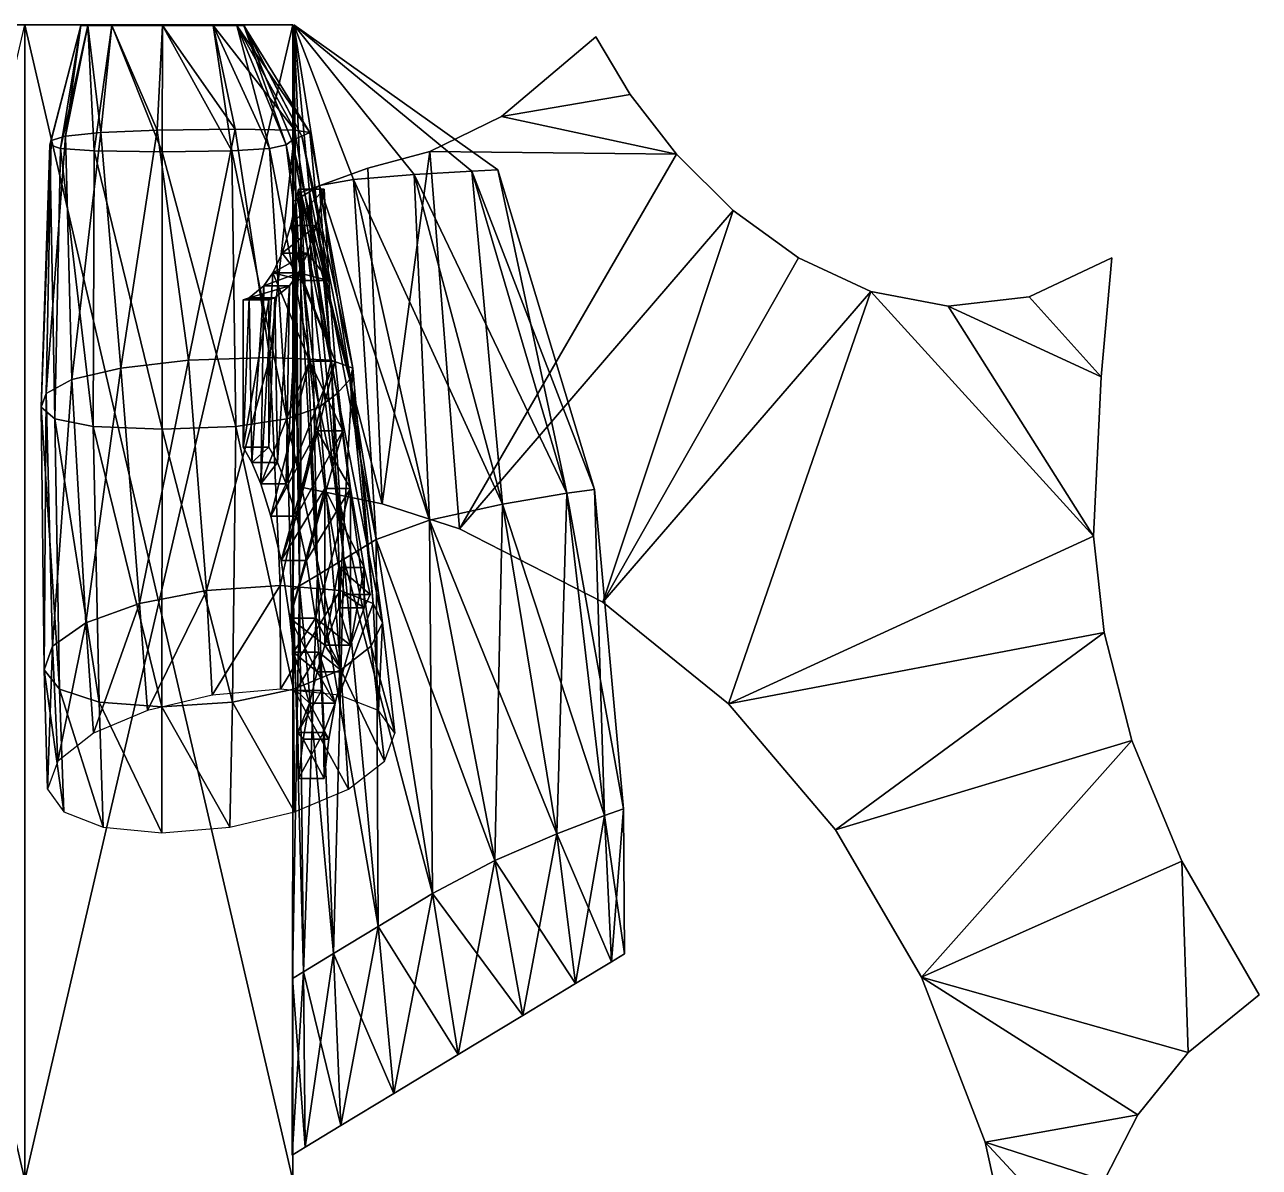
# Model space of a CAD drawing. Header units: metres. Extents: x -4.19 to 4.19, y -6.6 to 2.07.
# Drawn here: x 0 to 4.187, y -1.81 to 2.066 of the extents above; entities that cross this region are included whole.
import ezdxf

# ---------------------------------------------------------------- set-up
doc = ezdxf.new("R2010")
doc.units = ezdxf.units.M

msp = doc.modelspace()

# ---------------------------------------------------------------- linework, layer by layer
at = {"layer": 'Hull'}
for points in [[(-0.9093, -1.8537, 0.525), (0, 2.0663, 1.05), (0, -1.8537, 1.05)], [(0, -1.8537, -1.05), (-0.9093, 2.0663, -0.525), (-0.9093, -1.8537, -0.525)], [(0, -1.8537, -1.05), (0, 2.0663, -1.05), (-0.9093, 2.0663, -0.525)], [(0, 2.0663, -1.05), (0.9093, 2.0663, -0.525), (-0.9093, 2.0663, -0.525)], [(0.9093, 2.0663, -0.525), (0, 2.0663, 1.05), (-0.9093, 2.0663, -0.525)], [(0.9093, -1.8537, -0.525), (0, 2.0663, -1.05), (0, -1.8537, -1.05)], [(0.9093, -1.8537, -0.525), (0.9093, 2.0663, -0.525), (0, 2.0663, -1.05)], [(0, -1.8537, 1.05), (0.9093, 2.0663, 0.525), (0.9093, -1.8537, 0.525)], [(0, -1.8537, 1.05), (0, 2.0663, 1.05), (0.9093, 2.0663, 0.525)], [(0, 2.0663, 1.05), (0.9093, 2.0663, -0.525), (0.9093, 2.0663, 0.525)], [(0.9093, -1.8537, 0.525), (0.9093, 2.0663, -0.525), (0.9093, -1.8537, -0.525)], [(0.9093, -1.8537, 0.525), (0.9093, 2.0663, 0.525), (0.9093, 2.0663, -0.525)]]:
    msp.add_3dface(points, dxfattribs=at)
at = {"layer": 'Wing 2'}
for points in [[(1.6167, 1.7555, 0.0406), (1.937, 2.0255, -0.0394), (1.937, 2.0255, 0.0406)], [(1.6167, 1.7555, 0.0406), (1.6167, 1.7555, -0.0394), (1.937, 2.0255, -0.0394)], [(1.6167, 1.7555, 0.0406), (1.937, 2.0255, 0.0406), (2.0532, 1.8292, 0.0406)], [(1.6167, 1.7555, -0.0394), (2.0532, 1.8292, -0.0394), (1.937, 2.0255, -0.0394)], [(1.937, 2.0255, 0.0406), (2.0532, 1.8292, -0.0394), (2.0532, 1.8292, 0.0406)], [(1.937, 2.0255, 0.0406), (1.937, 2.0255, -0.0394), (2.0532, 1.8292, -0.0394)], [(2.2104, 1.6271, 0.0406), (1.6167, 1.7555, 0.0406), (2.0532, 1.8292, 0.0406)], [(1.6167, 1.7555, -0.0394), (2.2104, 1.6271, -0.0394), (2.0532, 1.8292, -0.0394)], [(2.0532, 1.8292, 0.0406), (2.2104, 1.6271, -0.0394), (2.2104, 1.6271, 0.0406)], [(2.0532, 1.8292, 0.0406), (2.0532, 1.8292, -0.0394), (2.2104, 1.6271, -0.0394)], [(1.3745, 1.6366, 0.0406), (1.6167, 1.7555, -0.0394), (1.6167, 1.7555, 0.0406)], [(1.3745, 1.6366, 0.0406), (1.3745, 1.6366, -0.0394), (1.6167, 1.7555, -0.0394)], [(2.2104, 1.6271, 0.0406), (1.3745, 1.6366, 0.0406), (1.6167, 1.7555, 0.0406)], [(2.2104, 1.6271, -0.0394), (1.6167, 1.7555, -0.0394), (1.3745, 1.6366, -0.0394)], [(1.1636, 1.5802, 0.0406), (1.3745, 1.6366, -0.0394), (1.3745, 1.6366, 0.0406)], [(1.1636, 1.5802, 0.0406), (1.1636, 1.5802, -0.0394), (1.3745, 1.6366, -0.0394)], [(1.2123, 0.4413, 0.0406), (1.1636, 1.5802, 0.0406), (1.3745, 1.6366, 0.0406)], [(1.3745, 1.6366, -0.0394), (1.1636, 1.5802, -0.0394), (1.2123, 0.4413, -0.0394)], [(1.2123, 0.4413, 0.0406), (1.3745, 1.6366, 0.0406), (1.4751, 0.3565, 0.0406)], [(1.2123, 0.4413, -0.0394), (1.4751, 0.3565, -0.0394), (1.3745, 1.6366, -0.0394)], [(1.4751, 0.3565, 0.0406), (1.3745, 1.6366, 0.0406), (2.2104, 1.6271, 0.0406)], [(1.4751, 0.3565, -0.0394), (2.2104, 1.6271, -0.0394), (1.3745, 1.6366, -0.0394)], [(2.2104, 1.6271, 0.0406), (2.4028, 1.4366, 0.0406), (1.4751, 0.3565, 0.0406)], [(1.4751, 0.3565, -0.0394), (2.4028, 1.4366, -0.0394), (2.2104, 1.6271, -0.0394)], [(2.2104, 1.6271, 0.0406), (2.4028, 1.4366, -0.0394), (2.4028, 1.4366, 0.0406)], [(2.2104, 1.6271, 0.0406), (2.2104, 1.6271, -0.0394), (2.4028, 1.4366, -0.0394)], [(0.937, 1.4977, 0.0406), (1.1636, 1.5802, -0.0394), (1.1636, 1.5802, 0.0406)], [(0.937, 1.4977, 0.0406), (0.937, 1.4977, -0.0394), (1.1636, 1.5802, -0.0394)], [(0.937, 1.4977, 0.0406), (1.1636, 1.5802, 0.0406), (1.2123, 0.4413, 0.0406)], [(0.937, 1.4977, -0.0394), (1.2123, 0.4413, -0.0394), (1.1636, 1.5802, -0.0394)], [(0.937, 0.4977, 0.0406), (0.937, 1.4977, -0.0394), (0.937, 1.4977, 0.0406)], [(0.937, 0.4977, 0.0406), (0.937, 0.4977, -0.0394), (0.937, 1.4977, -0.0394)], [(1.2123, 0.4413, 0.0406), (0.937, 0.4977, 0.0406), (0.937, 1.4977, 0.0406)], [(1.2123, 0.4413, -0.0394), (0.937, 1.4977, -0.0394), (0.937, 0.4977, -0.0394)], [(1.4751, 0.3565, 0.0406), (2.4028, 1.4366, 0.0406), (1.9604, 0.1075, 0.0406)], [(1.9604, 0.1075, -0.0394), (2.4028, 1.4366, -0.0394), (1.4751, 0.3565, -0.0394)], [(2.4028, 1.4366, 0.0406), (2.6245, 1.2755, 0.0406), (1.9604, 0.1075, 0.0406)], [(2.6245, 1.2755, -0.0394), (2.4028, 1.4366, -0.0394), (1.9604, 0.1075, -0.0394)], [(2.4028, 1.4366, 0.0406), (2.6245, 1.2755, -0.0394), (2.6245, 1.2755, 0.0406)], [(2.4028, 1.4366, 0.0406), (2.4028, 1.4366, -0.0394), (2.6245, 1.2755, -0.0394)], [(1.9604, 0.1075, 0.0406), (2.6245, 1.2755, 0.0406), (2.8696, 1.1612, 0.0406)], [(2.6245, 1.2755, -0.0394), (1.9604, 0.1075, -0.0394), (2.8696, 1.1612, -0.0394)], [(2.6245, 1.2755, 0.0406), (2.8696, 1.1612, -0.0394), (2.8696, 1.1612, 0.0406)], [(2.6245, 1.2755, 0.0406), (2.6245, 1.2755, -0.0394), (2.8696, 1.1612, -0.0394)], [(3.4067, 1.1437, 0.0406), (3.687, 1.2755, -0.0394), (3.687, 1.2755, 0.0406)], [(3.4067, 1.1437, 0.0406), (3.4067, 1.1437, -0.0394), (3.687, 1.2755, -0.0394)], [(3.687, 1.2755, 0.0406), (3.6505, 0.8718, 0.0406), (3.4067, 1.1437, 0.0406)], [(3.6505, 0.8718, -0.0394), (3.687, 1.2755, -0.0394), (3.4067, 1.1437, -0.0394)], [(3.687, 1.2755, 0.0406), (3.6505, 0.8718, -0.0394), (3.6505, 0.8718, 0.0406)], [(3.687, 1.2755, 0.0406), (3.687, 1.2755, -0.0394), (3.6505, 0.8718, -0.0394)], [(2.8696, 1.1612, 0.0406), (2.3872, -0.2371, 0.0406), (1.9604, 0.1075, 0.0406)], [(1.9604, 0.1075, -0.0394), (2.3872, -0.2371, -0.0394), (2.8696, 1.1612, -0.0394)], [(2.3872, -0.2371, 0.0406), (2.8696, 1.1612, 0.0406), (3.6245, 0.331, 0.0406)], [(2.8696, 1.1612, -0.0394), (2.3872, -0.2371, -0.0394), (3.6245, 0.331, -0.0394)], [(2.8696, 1.1612, 0.0406), (3.1323, 1.1114, -0.0394), (3.1323, 1.1114, 0.0406)], [(2.8696, 1.1612, 0.0406), (2.8696, 1.1612, -0.0394), (3.1323, 1.1114, -0.0394)], [(3.1323, 1.1114, 0.0406), (3.6245, 0.331, 0.0406), (2.8696, 1.1612, 0.0406)], [(3.6245, 0.331, -0.0394), (3.1323, 1.1114, -0.0394), (2.8696, 1.1612, -0.0394)], [(3.1323, 1.1114, 0.0406), (3.4067, 1.1437, -0.0394), (3.4067, 1.1437, 0.0406)], [(3.1323, 1.1114, 0.0406), (3.1323, 1.1114, -0.0394), (3.4067, 1.1437, -0.0394)], [(3.6505, 0.8718, 0.0406), (3.1323, 1.1114, 0.0406), (3.4067, 1.1437, 0.0406)], [(3.6505, 0.8718, -0.0394), (3.4067, 1.1437, -0.0394), (3.1323, 1.1114, -0.0394)], [(3.1323, 1.1114, 0.0406), (3.6505, 0.8718, 0.0406), (3.6245, 0.331, 0.0406)], [(3.1323, 1.1114, -0.0394), (3.6245, 0.331, -0.0394), (3.6505, 0.8718, -0.0394)], [(3.6505, 0.8718, 0.0406), (3.6245, 0.331, -0.0394), (3.6245, 0.331, 0.0406)], [(3.6505, 0.8718, 0.0406), (3.6505, 0.8718, -0.0394), (3.6245, 0.331, -0.0394)], [(1.2123, 0.4413, 0.0406), (0.937, 0.4977, -0.0394), (0.937, 0.4977, 0.0406)], [(1.2123, 0.4413, 0.0406), (1.2123, 0.4413, -0.0394), (0.937, 0.4977, -0.0394)], [(1.4751, 0.3565, 0.0406), (1.2123, 0.4413, -0.0394), (1.2123, 0.4413, 0.0406)], [(1.4751, 0.3565, 0.0406), (1.4751, 0.3565, -0.0394), (1.2123, 0.4413, -0.0394)], [(1.9604, 0.1075, 0.0406), (1.4751, 0.3565, -0.0394), (1.4751, 0.3565, 0.0406)], [(1.9604, 0.1075, 0.0406), (1.9604, 0.1075, -0.0394), (1.4751, 0.3565, -0.0394)], [(3.661, 0.0043, 0.0406), (2.3872, -0.2371, 0.0406), (3.6245, 0.331, 0.0406)], [(2.3872, -0.2371, -0.0394), (3.661, 0.0043, -0.0394), (3.6245, 0.331, -0.0394)], [(3.6245, 0.331, 0.0406), (3.661, 0.0043, -0.0394), (3.661, 0.0043, 0.0406)], [(3.6245, 0.331, 0.0406), (3.6245, 0.331, -0.0394), (3.661, 0.0043, -0.0394)], [(2.3872, -0.2371, 0.0406), (1.9604, 0.1075, -0.0394), (1.9604, 0.1075, 0.0406)], [(2.3872, -0.2371, 0.0406), (2.3872, -0.2371, -0.0394), (1.9604, 0.1075, -0.0394)], [(2.7495, -0.6655, 0.0406), (2.3872, -0.2371, 0.0406), (3.661, 0.0043, 0.0406)], [(2.3872, -0.2371, -0.0394), (2.7495, -0.6655, -0.0394), (3.661, 0.0043, -0.0394)], [(2.7495, -0.6655, 0.0406), (3.661, 0.0043, 0.0406), (3.7547, -0.3625, 0.0406)], [(3.661, 0.0043, -0.0394), (2.7495, -0.6655, -0.0394), (3.7547, -0.3625, -0.0394)], [(3.661, 0.0043, 0.0406), (3.7547, -0.3625, -0.0394), (3.7547, -0.3625, 0.0406)], [(3.661, 0.0043, 0.0406), (3.661, 0.0043, -0.0394), (3.7547, -0.3625, -0.0394)], [(2.7495, -0.6655, 0.0406), (2.3872, -0.2371, -0.0394), (2.3872, -0.2371, 0.0406)], [(2.7495, -0.6655, 0.0406), (2.7495, -0.6655, -0.0394), (2.3872, -0.2371, -0.0394)], [(2.7495, -0.6655, 0.0406), (3.7547, -0.3625, 0.0406), (3.0415, -1.1654, 0.0406)], [(2.7495, -0.6655, -0.0394), (3.0415, -1.1654, -0.0394), (3.7547, -0.3625, -0.0394)], [(3.7547, -0.3625, 0.0406), (3.924, -0.7715, 0.0406), (3.0415, -1.1654, 0.0406)], [(3.0415, -1.1654, -0.0394), (3.924, -0.7715, -0.0394), (3.7547, -0.3625, -0.0394)], [(3.7547, -0.3625, 0.0406), (3.924, -0.7715, -0.0394), (3.924, -0.7715, 0.0406)], [(3.7547, -0.3625, 0.0406), (3.7547, -0.3625, -0.0394), (3.924, -0.7715, -0.0394)], [(3.0415, -1.1654, 0.0406), (2.7495, -0.6655, -0.0394), (2.7495, -0.6655, 0.0406)], [(3.0415, -1.1654, 0.0406), (3.0415, -1.1654, -0.0394), (2.7495, -0.6655, -0.0394)], [(3.9458, -1.4209, 0.0406), (3.0415, -1.1654, 0.0406), (3.924, -0.7715, 0.0406)], [(3.0415, -1.1654, -0.0394), (3.9458, -1.4209, -0.0394), (3.924, -0.7715, -0.0394)], [(3.924, -0.7715, 0.0406), (4.187, -1.2245, -0.0394), (4.187, -1.2245, 0.0406)], [(3.924, -0.7715, 0.0406), (3.924, -0.7715, -0.0394), (4.187, -1.2245, -0.0394)], [(3.9458, -1.4209, 0.0406), (3.924, -0.7715, 0.0406), (4.187, -1.2245, 0.0406)], [(3.9458, -1.4209, -0.0394), (4.187, -1.2245, -0.0394), (3.924, -0.7715, -0.0394)], [(3.2573, -1.7249, 0.0406), (3.0415, -1.1654, -0.0394), (3.0415, -1.1654, 0.0406)], [(3.2573, -1.7249, 0.0406), (3.2573, -1.7249, -0.0394), (3.0415, -1.1654, -0.0394)], [(3.2573, -1.7249, 0.0406), (3.0415, -1.1654, 0.0406), (3.7753, -1.6323, 0.0406)], [(3.0415, -1.1654, 0.0406), (3.9458, -1.4209, 0.0406), (3.7753, -1.6323, 0.0406)], [(3.7753, -1.6323, -0.0394), (3.9458, -1.4209, -0.0394), (3.0415, -1.1654, -0.0394)], [(3.0415, -1.1654, -0.0394), (3.2573, -1.7249, -0.0394), (3.7753, -1.6323, -0.0394)], [(4.187, -1.2245, 0.0406), (3.9458, -1.4209, -0.0394), (3.9458, -1.4209, 0.0406)], [(4.187, -1.2245, 0.0406), (4.187, -1.2245, -0.0394), (3.9458, -1.4209, -0.0394)], [(3.9458, -1.4209, 0.0406), (3.7753, -1.6323, -0.0394), (3.7753, -1.6323, 0.0406)], [(3.9458, -1.4209, 0.0406), (3.9458, -1.4209, -0.0394), (3.7753, -1.6323, -0.0394)], [(3.2573, -1.7249, 0.0406), (3.7753, -1.6323, 0.0406), (3.6611, -1.8544, 0.0406)], [(3.2573, -1.7249, -0.0394), (3.6611, -1.8544, -0.0394), (3.7753, -1.6323, -0.0394)], [(3.7753, -1.6323, 0.0406), (3.6611, -1.8544, -0.0394), (3.6611, -1.8544, 0.0406)], [(3.7753, -1.6323, 0.0406), (3.7753, -1.6323, -0.0394), (3.6611, -1.8544, -0.0394)], [(3.3911, -2.332, 0.0406), (3.2573, -1.7249, -0.0394), (3.2573, -1.7249, 0.0406)], [(3.3911, -2.332, 0.0406), (3.3911, -2.332, -0.0394), (3.2573, -1.7249, -0.0394)], [(3.3911, -2.332, 0.0406), (3.2573, -1.7249, 0.0406), (3.5891, -2.0828, 0.0406)], [(3.6611, -1.8544, 0.0406), (3.5891, -2.0828, 0.0406), (3.2573, -1.7249, 0.0406)], [(3.5891, -2.0828, -0.0394), (3.2573, -1.7249, -0.0394), (3.3911, -2.332, -0.0394)], [(3.2573, -1.7249, -0.0394), (3.5891, -2.0828, -0.0394), (3.6611, -1.8544, -0.0394)]]:
    msp.add_3dface(points, dxfattribs=at)
at = {"layer": 'Wing 4'}
for points in [[(0.9026, 1.3847, 1.6381), (1.0152, 1.5085, 1.6331), (0.9286, 1.5085, 1.6831)], [(0.9026, 1.3847, 1.6381), (0.9892, 1.3847, 1.5881), (1.0152, 1.5085, 1.6331)], [(0.9026, 1.3847, 1.6381), (0.9286, 1.5085, 1.6831), (0.9443, 1.1982, 1.7103)], [(0.9286, 1.5085, 1.6831), (1.0309, 1.1982, 1.6603), (0.9443, 1.1982, 1.7103)], [(0.9286, 1.5085, 1.6831), (1.0152, 1.5085, 1.6331), (1.0309, 1.1982, 1.6603)], [(1.0152, 1.5085, 1.6331), (0.9892, 1.3847, 1.5881), (1.0309, 1.1982, 1.6603)], [(0.8729, 1.2917, 1.5867), (0.9892, 1.3847, 1.5881), (0.9026, 1.3847, 1.6381)], [(0.8729, 1.2917, 1.5867), (0.9595, 1.2917, 1.5367), (0.9892, 1.3847, 1.5881)], [(0.9026, 1.3847, 1.6381), (0.9443, 1.1982, 1.7103), (0.8729, 1.2917, 1.5867)], [(1.0309, 1.1982, 1.6603), (0.9892, 1.3847, 1.5881), (0.9595, 1.2917, 1.5367)], [(0.8418, 1.225, 1.5328), (0.9595, 1.2917, 1.5367), (0.8729, 1.2917, 1.5867)], [(0.8418, 1.225, 1.5328), (0.9284, 1.225, 1.4828), (0.9595, 1.2917, 1.5367)], [(0.8729, 1.2917, 1.5867), (0.9443, 1.1982, 1.7103), (0.8418, 1.225, 1.5328)], [(1.0309, 1.1982, 1.6603), (0.9595, 1.2917, 1.5367), (0.9284, 1.225, 1.4828)], [(0.9662, 0.9245, 1.7482), (0.8004, 0.5082, 1.4611), (0.8418, 1.225, 1.5328)], [(0.8004, 0.5082, 1.4611), (0.8114, 1.1804, 1.4801), (0.8418, 1.225, 1.5328)], [(0.8114, 1.1804, 1.4801), (0.9284, 1.225, 1.4828), (0.8418, 1.225, 1.5328)], [(0.8114, 1.1804, 1.4801), (0.898, 1.1804, 1.4301), (0.9284, 1.225, 1.4828)], [(0.9443, 1.1982, 1.7103), (0.9662, 0.9245, 1.7482), (0.8418, 1.225, 1.5328)], [(0.887, 0.5082, 1.4111), (1.0528, 0.9245, 1.6982), (0.9284, 1.225, 1.4828)], [(0.887, 0.5082, 1.4111), (0.9284, 1.225, 1.4828), (0.898, 1.1804, 1.4301)], [(1.0309, 1.1982, 1.6603), (0.9284, 1.225, 1.4828), (1.0528, 0.9245, 1.6982)], [(0.7616, 1.1394, 1.3939), (0.898, 1.1804, 1.4301), (0.8114, 1.1804, 1.4801)], [(0.7616, 1.1394, 1.3939), (0.8482, 1.1394, 1.3439), (0.898, 1.1804, 1.4301)], [(0.7616, 1.1394, 1.3939), (0.8114, 1.1804, 1.4801), (0.7704, 0.5808, 1.4091)], [(0.8114, 1.1804, 1.4801), (0.8004, 0.5082, 1.4611), (0.7704, 0.5808, 1.4091)], [(0.898, 1.1804, 1.4301), (0.8482, 1.1394, 1.3439), (0.857, 0.5808, 1.3591)], [(0.898, 1.1804, 1.4301), (0.857, 0.5808, 1.3591), (0.887, 0.5082, 1.4111)], [(0.9443, 1.1982, 1.7103), (1.0528, 0.9245, 1.6982), (0.9662, 0.9245, 1.7482)], [(0.9443, 1.1982, 1.7103), (1.0309, 1.1982, 1.6603), (1.0528, 0.9245, 1.6982)], [(0.7411, 1.1335, 1.3583), (0.8482, 1.1394, 1.3439), (0.7616, 1.1394, 1.3939)], [(0.7411, 1.1335, 1.3583), (0.8277, 1.1335, 1.3083), (0.8482, 1.1394, 1.3439)], [(0.7616, 1.1394, 1.3939), (0.7411, 0.6335, 1.3583), (0.7411, 1.1335, 1.3583)], [(0.7411, 0.6335, 1.3583), (0.7616, 1.1394, 1.3939), (0.7704, 0.5808, 1.4091)], [(0.7411, 0.6335, 1.3583), (0.8277, 1.1335, 1.3083), (0.7411, 1.1335, 1.3583)], [(0.7411, 0.6335, 1.3583), (0.8277, 0.6335, 1.3083), (0.8277, 1.1335, 1.3083)], [(0.8277, 0.6335, 1.3083), (0.8482, 1.1394, 1.3439), (0.8277, 1.1335, 1.3083)], [(0.8482, 1.1394, 1.3439), (0.8277, 0.6335, 1.3083), (0.857, 0.5808, 1.3591)], [(0.8004, 0.5082, 1.4611), (0.9662, 0.9245, 1.7482), (0.8348, 0.3991, 1.5207)], [(0.8348, 0.3991, 1.5207), (0.9662, 0.9245, 1.7482), (0.9918, 0.6889, 1.7925)], [(0.887, 0.5082, 1.4111), (0.9215, 0.3991, 1.4707), (1.0528, 0.9245, 1.6982)], [(1.0528, 0.9245, 1.6982), (0.9215, 0.3991, 1.4707), (1.0784, 0.6889, 1.7425)], [(0.9662, 0.9245, 1.7482), (1.0784, 0.6889, 1.7425), (0.9918, 0.6889, 1.7925)], [(0.9662, 0.9245, 1.7482), (1.0528, 0.9245, 1.6982), (1.0784, 0.6889, 1.7425)], [(0.8348, 0.3991, 1.5207), (0.9918, 0.6889, 1.7925), (0.8693, 0.249, 1.5804)], [(0.8693, 0.249, 1.5804), (0.9918, 0.6889, 1.7925), (1.0184, 0.4929, 1.8387)], [(1.0784, 0.6889, 1.7425), (0.9215, 0.3991, 1.4707), (0.9559, 0.249, 1.5304)], [(0.9559, 0.249, 1.5304), (1.105, 0.4929, 1.7887), (1.0784, 0.6889, 1.7425)], [(0.9918, 0.6889, 1.7925), (1.105, 0.4929, 1.7887), (1.0184, 0.4929, 1.8387)], [(0.9918, 0.6889, 1.7925), (1.0784, 0.6889, 1.7425), (1.105, 0.4929, 1.7887)], [(0.7704, 0.5808, 1.4091), (0.8277, 0.6335, 1.3083), (0.7411, 0.6335, 1.3583)], [(0.7704, 0.5808, 1.4091), (0.857, 0.5808, 1.3591), (0.8277, 0.6335, 1.3083)], [(0.8004, 0.5082, 1.4611), (0.857, 0.5808, 1.3591), (0.7704, 0.5808, 1.4091)], [(0.8004, 0.5082, 1.4611), (0.887, 0.5082, 1.4111), (0.857, 0.5808, 1.3591)], [(0.8348, 0.3991, 1.5207), (0.887, 0.5082, 1.4111), (0.8004, 0.5082, 1.4611)], [(0.8348, 0.3991, 1.5207), (0.9215, 0.3991, 1.4707), (0.887, 0.5082, 1.4111)], [(0.8993, 0.0534, 1.6324), (0.8693, 0.249, 1.5804), (1.0184, 0.4929, 1.8387)], [(1.0184, 0.4929, 1.8387), (1.0184, -0.0384, 1.8387), (0.8993, 0.0534, 1.6324)], [(0.9559, 0.249, 1.5304), (0.9859, 0.0534, 1.5824), (1.105, 0.4929, 1.7887)], [(1.105, 0.4929, 1.7887), (0.9859, 0.0534, 1.5824), (1.105, -0.0384, 1.7887)], [(1.0184, 0.4929, 1.8387), (1.1514, 0.2253, 1.8691), (1.0648, 0.2253, 1.9191)], [(1.0184, 0.4929, 1.8387), (1.105, 0.4929, 1.7887), (1.1514, 0.2253, 1.8691)], [(1.0184, -0.0384, 1.8387), (1.0184, 0.4929, 1.8387), (1.0648, 0.2253, 1.9191)], [(1.105, -0.0384, 1.7887), (1.1514, 0.2253, 1.8691), (1.105, 0.4929, 1.7887)], [(0.8693, 0.249, 1.5804), (0.9215, 0.3991, 1.4707), (0.8348, 0.3991, 1.5207)], [(0.8693, 0.249, 1.5804), (0.9559, 0.249, 1.5304), (0.9215, 0.3991, 1.4707)], [(0.8993, 0.0534, 1.6324), (0.9559, 0.249, 1.5304), (0.8693, 0.249, 1.5804)], [(0.8993, 0.0534, 1.6324), (0.9859, 0.0534, 1.5824), (0.9559, 0.249, 1.5304)], [(1.0648, 0.2253, 1.9191), (1.0648, 0.0886, 1.9191), (1.0184, -0.0384, 1.8387)], [(1.0648, 0.2253, 1.9191), (1.1715, 0.1335, 1.9037), (1.0848, 0.1335, 1.9537)], [(1.0648, 0.2253, 1.9191), (1.1514, 0.2253, 1.8691), (1.1715, 0.1335, 1.9037)], [(1.0648, 0.0886, 1.9191), (1.0648, 0.2253, 1.9191), (1.0848, 0.1335, 1.9537)], [(1.1514, 0.2253, 1.8691), (1.105, -0.0384, 1.7887), (1.1514, 0.0886, 1.8691)], [(1.1514, 0.0886, 1.8691), (1.1715, 0.1335, 1.9037), (1.1514, 0.2253, 1.8691)], [(1.0848, 0.1335, 1.9537), (1.1514, 0.0886, 1.8691), (1.0648, 0.0886, 1.9191)], [(1.0848, 0.1335, 1.9537), (1.1715, 0.1335, 1.9037), (1.1514, 0.0886, 1.8691)], [(1.0648, 0.0886, 1.9191), (1.105, -0.0384, 1.7887), (1.0184, -0.0384, 1.8387)], [(1.0648, 0.0886, 1.9191), (1.1514, 0.0886, 1.8691), (1.105, -0.0384, 1.7887)], [(0.9113, -0.0628, 1.6531), (0.9859, 0.0534, 1.5824), (0.8993, 0.0534, 1.6324)], [(0.8993, 0.0534, 1.6324), (1.0184, -0.0384, 1.8387), (0.9918, -0.129, 1.7925)], [(0.8993, 0.0534, 1.6324), (0.9918, -0.129, 1.7925), (0.9113, -0.0628, 1.6531)], [(0.9113, -0.0628, 1.6531), (0.9979, -0.0628, 1.6031), (0.9859, 0.0534, 1.5824)], [(1.0784, -0.129, 1.7425), (0.9859, 0.0534, 1.5824), (0.9979, -0.0628, 1.6031)], [(0.9859, 0.0534, 1.5824), (1.0784, -0.129, 1.7425), (1.105, -0.0384, 1.7887)], [(1.0184, -0.0384, 1.8387), (1.0784, -0.129, 1.7425), (0.9918, -0.129, 1.7925)], [(1.0184, -0.0384, 1.8387), (1.105, -0.0384, 1.7887), (1.0784, -0.129, 1.7425)], [(0.9205, -0.1919, 1.6692), (0.9979, -0.0628, 1.6031), (0.9113, -0.0628, 1.6531)], [(0.9918, -0.129, 1.7925), (0.9662, -0.2356, 1.7482), (0.9113, -0.0628, 1.6531)], [(0.9113, -0.0628, 1.6531), (0.9662, -0.2356, 1.7482), (0.9205, -0.1919, 1.6692)], [(0.9205, -0.1919, 1.6692), (1.0071, -0.1919, 1.6192), (0.9979, -0.0628, 1.6031)], [(0.9979, -0.0628, 1.6031), (1.0071, -0.1919, 1.6192), (1.0528, -0.2356, 1.6982)], [(1.0528, -0.2356, 1.6982), (1.0784, -0.129, 1.7425), (0.9979, -0.0628, 1.6031)], [(0.9918, -0.129, 1.7925), (1.0528, -0.2356, 1.6982), (0.9662, -0.2356, 1.7482)], [(0.9918, -0.129, 1.7925), (1.0784, -0.129, 1.7425), (1.0528, -0.2356, 1.6982)], [(0.9265, -0.3347, 1.6795), (1.0071, -0.1919, 1.6192), (0.9205, -0.1919, 1.6692)], [(0.9662, -0.2356, 1.7482), (0.9265, -0.3347, 1.6795), (0.9205, -0.1919, 1.6692)], [(0.9265, -0.3347, 1.6795), (1.0131, -0.3347, 1.6295), (1.0071, -0.1919, 1.6192)], [(1.0528, -0.2356, 1.6982), (1.0071, -0.1919, 1.6192), (1.0131, -0.3347, 1.6295)], [(0.9443, -0.357, 1.7103), (0.9265, -0.3347, 1.6795), (0.9662, -0.2356, 1.7482)], [(0.9662, -0.2356, 1.7482), (1.0309, -0.357, 1.6603), (0.9443, -0.357, 1.7103)], [(0.9662, -0.2356, 1.7482), (1.0528, -0.2356, 1.6982), (1.0309, -0.357, 1.6603)], [(1.0528, -0.2356, 1.6982), (1.0131, -0.3347, 1.6295), (1.0309, -0.357, 1.6603)], [(0.9286, -0.4915, 1.6831), (1.0131, -0.3347, 1.6295), (0.9265, -0.3347, 1.6795)], [(0.9265, -0.3347, 1.6795), (0.9443, -0.357, 1.7103), (0.9286, -0.4915, 1.6831)], [(0.9286, -0.4915, 1.6831), (1.0152, -0.4915, 1.6331), (1.0131, -0.3347, 1.6295)], [(1.0152, -0.4915, 1.6331), (1.0309, -0.357, 1.6603), (1.0131, -0.3347, 1.6295)], [(0.9443, -0.357, 1.7103), (1.0152, -0.4915, 1.6331), (0.9286, -0.4915, 1.6831)], [(0.9443, -0.357, 1.7103), (1.0309, -0.357, 1.6603), (1.0152, -0.4915, 1.6331)]]:
    msp.add_3dface(points, dxfattribs=at)
at = {"layer": '\x7f\x7f\x7fIntake 2'}
for points in [[(0.9121, 1.4673, 0), (0.913, 2.0665, 0.2779), (0.919, 1.4715, 0.3768)], [(0.9121, 1.4673, 0), (0.913, 2.0665, 0), (0.913, 2.0665, 0.2779)], [(0.919, 1.4715, -0.3768), (0.913, 2.0665, 0), (0.9121, 1.4673, 0)], [(1.1149, 1.5413, -0.6479), (0.913, 2.0665, -0.448), (1.0001, 1.5206, -0.6597)], [(1.1149, 1.5413, -0.6479), (0.913, 2.0665, -0.4473), (0.913, 2.0665, -0.448)], [(1.3203, 1.5582, -0.5731), (0.913, 2.0665, -0.4473), (1.1149, 1.5413, -0.6479)], [(1.3203, 1.5582, -0.5731), (0.913, 2.0665, -0.4088), (0.913, 2.0665, -0.4473)], [(1.5167, 1.5697, -0.3768), (0.913, 2.0665, -0.4088), (1.3203, 1.5582, -0.5731)], [(1.5167, 1.5697, -0.3768), (0.913, 2.0665, -0.2779), (0.913, 2.0665, -0.4088)], [(1.6043, 1.5739, 0), (0.913, 2.0665, -0.2779), (1.5167, 1.5697, -0.3768)], [(1.6043, 1.5739, 0), (0.913, 2.0665, 0), (0.913, 2.0665, -0.2779)], [(1.5167, 1.5697, 0.3768), (0.913, 2.0665, 0), (1.6043, 1.5739, 0)], [(1.5167, 1.5697, 0.3768), (0.913, 2.0665, 0.2779), (0.913, 2.0665, 0)], [(1.3203, 1.5582, 0.5731), (0.913, 2.0665, 0.2779), (1.5167, 1.5697, 0.3768)], [(1.3203, 1.5582, 0.5731), (0.913, 2.0665, 0.4088), (0.913, 2.0665, 0.2779)], [(1.1149, 1.5413, 0.6479), (0.913, 2.0665, 0.4088), (1.3203, 1.5582, 0.5731)], [(1.1149, 1.5413, 0.6479), (0.913, 2.0665, 0.4473), (0.913, 2.0665, 0.4088)], [(1.0001, 1.5206, 0.6598), (0.913, 2.0665, 0.4473), (1.1149, 1.5413, 0.6479)], [(1.0001, 1.5206, 0.6598), (0.913, 2.0665, 0.448), (0.913, 2.0665, 0.4473)], [(0.9659, 1.4999, 0.6479), (0.913, 2.0665, 0.448), (1.0001, 1.5206, 0.6598)], [(0.9659, 1.4999, 0.6479), (0.913, 2.0665, 0.4473), (0.913, 2.0665, 0.448)], [(0.9379, 1.4829, 0.5731), (0.913, 2.0665, 0.4473), (0.9659, 1.4999, 0.6479)], [(0.9379, 1.4829, 0.5731), (0.913, 2.0665, 0.4088), (0.913, 2.0665, 0.4473)], [(0.919, 1.4715, 0.3768), (0.913, 2.0665, 0.4088), (0.9379, 1.4829, 0.5731)], [(0.919, 1.4715, 0.3768), (0.913, 2.0665, 0.2779), (0.913, 2.0665, 0.4088)], [(0.919, 1.4715, -0.3768), (0.913, 2.0665, -0.2779), (0.913, 2.0665, 0)], [(0.9379, 1.4829, -0.5731), (0.913, 2.0665, -0.2779), (0.919, 1.4715, -0.3768)], [(0.9379, 1.4829, -0.5731), (0.913, 2.0665, -0.4088), (0.913, 2.0665, -0.2779)], [(0.9659, 1.4999, -0.6479), (0.913, 2.0665, -0.4088), (0.9379, 1.4829, -0.5731)], [(0.9659, 1.4999, -0.6479), (0.913, 2.0665, -0.4473), (0.913, 2.0665, -0.4088)], [(1.0001, 1.5206, -0.6597), (0.913, 2.0665, -0.4473), (0.9659, 1.4999, -0.6479)], [(1.0001, 1.5206, -0.6597), (0.913, 2.0665, -0.448), (0.913, 2.0665, -0.4473)], [(0.913, 2.0665, 0.4088), (0.913, 2.0665, 0.2779), (0.913, 2.0665, 0.2779)], [(0.913, 2.0665, 0.4088), (0.913, 2.0665, 0.4088), (0.913, 2.0665, 0.4473)], [(0.913, 2.0665, 0.2779), (0.913, 2.0665, 0), (0.913, 2.0665, 0.2779)], [(0.913, 2.0665, -0.2779), (0.913, 2.0665, -0.2779), (0.913, 2.0665, -0.4088)], [(0.913, 2.0665, -0.4088), (0.913, 2.0665, -0.4088), (0.913, 2.0665, -0.4473)], [(0.913, 2.0665, 0), (0.913, 2.0665, 0), (0.913, 2.0665, -0.2779)], [(0.913, 2.0665, 0.4473), (0.913, 2.0665, 0.4473), (0.913, 2.0665, 0.448)], [(0.913, 2.0665, 0.4088), (0.913, 2.0665, 0.4088), (0.913, 2.0665, 0.2779)], [(0.913, 2.0665, 0.2779), (0.913, 2.0665, 0), (0.913, 2.0665, 0)], [(0.913, 2.0665, 0), (0.913, 2.0665, -0.2779), (0.913, 2.0665, -0.2779)], [(0.913, 2.0665, -0.4473), (0.913, 2.0665, -0.448), (0.913, 2.0665, -0.4473)], [(0.913, 2.0665, -0.4088), (0.913, 2.0665, -0.4473), (0.913, 2.0665, -0.4473)], [(0.913, 2.0665, -0.4088), (0.913, 2.0665, -0.2779), (0.913, 2.0665, -0.4088)], [(0.913, 2.0665, 0.4473), (0.913, 2.0665, 0.4473), (0.913, 2.0665, 0.4088)], [(1.6201, 0.44, -0.6358), (1.3203, 1.5582, -0.5731), (1.1149, 1.5413, -0.6479)], [(1.3729, 0.3858, 0.7621), (1.1149, 1.5413, 0.6479), (1.3203, 1.5582, 0.5731)], [(1.8384, 0.4767, -0.3911), (1.5167, 1.5697, -0.3768), (1.3203, 1.5582, -0.5731)], [(1.6201, 0.44, 0.6358), (1.3203, 1.5582, 0.5731), (1.5167, 1.5697, 0.3768)], [(1.8384, 0.4767, -0.3911), (1.3203, 1.5582, -0.5731), (1.6201, 0.44, -0.6358)], [(1.3729, 0.3858, 0.7621), (1.3203, 1.5582, 0.5731), (1.6201, 0.44, 0.6358)], [(1.9323, 0.4901, 0), (1.6043, 1.5739, 0), (1.5167, 1.5697, -0.3768)], [(1.8384, 0.4767, 0.3911), (1.5167, 1.5697, 0.3768), (1.6043, 1.5739, 0)], [(1.9323, 0.4901, 0), (1.5167, 1.5697, -0.3768), (1.8384, 0.4767, -0.3911)], [(1.6201, 0.44, 0.6358), (1.5167, 1.5697, 0.3768), (1.8384, 0.4767, 0.3911)], [(1.8384, 0.4767, 0.3911), (1.6043, 1.5739, 0), (1.9323, 0.4901, 0)], [(1.0824, 0.2534, 0.7621), (0.9659, 1.4999, 0.6479), (1.0001, 1.5206, 0.6598)], [(1.1918, 0.3196, -0.798), (1.0001, 1.5206, -0.6597), (0.9659, 1.4999, -0.6479)], [(1.3729, 0.3858, -0.7621), (1.1149, 1.5413, -0.6479), (1.0001, 1.5206, -0.6597)], [(1.1918, 0.3196, 0.798), (1.0001, 1.5206, 0.6598), (1.1149, 1.5413, 0.6479)], [(1.3729, 0.3858, -0.7621), (1.0001, 1.5206, -0.6597), (1.1918, 0.3196, -0.798)], [(1.0824, 0.2534, 0.7621), (1.0001, 1.5206, 0.6598), (1.1918, 0.3196, 0.798)], [(1.6201, 0.44, -0.6358), (1.1149, 1.5413, -0.6479), (1.3729, 0.3858, -0.7621)], [(1.1918, 0.3196, 0.798), (1.1149, 1.5413, 0.6479), (1.3729, 0.3858, 0.7621)], [(0.9101, 0.1491, 0), (0.919, 1.4715, 0.3768), (0.9323, 0.1625, 0.3911)], [(0.9101, 0.1491, 0), (0.9121, 1.4673, 0), (0.919, 1.4715, 0.3768)], [(0.9323, 0.1625, -0.3911), (0.9121, 1.4673, 0), (0.9101, 0.1491, 0)], [(0.9323, 0.1625, -0.3911), (0.919, 1.4715, -0.3768), (0.9121, 1.4673, 0)], [(0.9323, 0.1625, 0.3911), (0.919, 1.4715, 0.3768), (0.9379, 1.4829, 0.5731)], [(0.9928, 0.1992, -0.6358), (0.9379, 1.4829, -0.5731), (0.919, 1.4715, -0.3768)], [(0.9928, 0.1992, -0.6358), (0.919, 1.4715, -0.3768), (0.9323, 0.1625, -0.3911)], [(0.9323, 0.1625, 0.3911), (0.9379, 1.4829, 0.5731), (0.9928, 0.1992, 0.6358)], [(0.9928, 0.1992, 0.6358), (0.9379, 1.4829, 0.5731), (0.9659, 1.4999, 0.6479)], [(1.0824, 0.2534, -0.7621), (0.9659, 1.4999, -0.6479), (0.9379, 1.4829, -0.5731)], [(1.0824, 0.2534, -0.7621), (0.9379, 1.4829, -0.5731), (0.9928, 0.1992, -0.6358)], [(0.9928, 0.1992, 0.6358), (0.9659, 1.4999, 0.6479), (1.0824, 0.2534, 0.7621)], [(1.1918, 0.3196, -0.798), (0.9659, 1.4999, -0.6479), (1.0824, 0.2534, -0.7621)], [(1.9665, -0.6163, -0.3663), (1.8384, 0.4767, -0.3911), (1.6201, 0.44, -0.6358)], [(1.8052, -0.6781, 0.6409), (1.6201, 0.44, 0.6358), (1.8384, 0.4767, 0.3911)], [(1.8052, -0.6781, 0.6409), (1.8384, 0.4767, 0.3911), (1.9665, -0.6163, 0.3663)], [(2.0309, -0.5936, 0), (1.9323, 0.4901, 0), (1.8384, 0.4767, -0.3911)], [(1.9665, -0.6163, 0.3663), (1.8384, 0.4767, 0.3911), (1.9323, 0.4901, 0)], [(2.0309, -0.5936, 0), (1.8384, 0.4767, -0.3911), (1.9665, -0.6163, -0.3663)], [(1.9665, -0.6163, 0.3663), (1.9323, 0.4901, 0), (2.0309, -0.5936, 0)], [(1.8052, -0.6781, -0.6409), (1.6201, 0.44, -0.6358), (1.3729, 0.3858, -0.7621)], [(1.5949, -0.7696, 0.8134), (1.3729, 0.3858, 0.7621), (1.6201, 0.44, 0.6358)], [(1.5949, -0.7696, 0.8134), (1.6201, 0.44, 0.6358), (1.8052, -0.6781, 0.6409)], [(1.9665, -0.6163, -0.3663), (1.6201, 0.44, -0.6358), (1.8052, -0.6781, -0.6409)], [(1.5949, -0.7696, -0.8134), (1.3729, 0.3858, -0.7621), (1.1918, 0.3196, -0.798)], [(1.3835, -0.8814, 0.8733), (1.1918, 0.3196, 0.798), (1.3729, 0.3858, 0.7621)], [(1.8052, -0.6781, -0.6409), (1.3729, 0.3858, -0.7621), (1.5949, -0.7696, -0.8134)], [(1.3835, -0.8814, 0.8733), (1.3729, 0.3858, 0.7621), (1.5949, -0.7696, 0.8134)], [(1.1989, -0.9931, 0.8134), (1.0824, 0.2534, 0.7621), (1.1918, 0.3196, 0.798)], [(1.3835, -0.8814, -0.8732), (1.1918, 0.3196, -0.798), (1.0824, 0.2534, -0.7621)], [(1.5949, -0.7696, -0.8134), (1.1918, 0.3196, -0.798), (1.3835, -0.8814, -0.8732)], [(1.1989, -0.9931, 0.8134), (1.1918, 0.3196, 0.798), (1.3835, -0.8814, 0.8733)], [(1.0477, -1.0846, 0.6409), (0.9928, 0.1992, 0.6358), (1.0824, 0.2534, 0.7621)], [(1.1989, -0.9931, -0.8134), (1.0824, 0.2534, -0.7621), (0.9928, 0.1992, -0.6358)], [(1.0477, -1.0846, 0.6409), (1.0824, 0.2534, 0.7621), (1.1989, -0.9931, 0.8134)], [(1.3835, -0.8814, -0.8732), (1.0824, 0.2534, -0.7621), (1.1989, -0.9931, -0.8134)], [(0.9455, -1.1465, 0.3663), (0.9323, 0.1625, 0.3911), (0.9928, 0.1992, 0.6358)], [(1.0477, -1.0846, -0.6409), (0.9928, 0.1992, -0.6358), (0.9323, 0.1625, -0.3911)], [(0.9455, -1.1465, 0.3663), (0.9928, 0.1992, 0.6358), (1.0477, -1.0846, 0.6409)], [(1.1989, -0.9931, -0.8134), (0.9928, 0.1992, -0.6358), (1.0477, -1.0846, -0.6409)], [(0.908, -1.1692, 0), (0.9323, 0.1625, 0.3911), (0.9455, -1.1465, 0.3663)], [(0.908, -1.1692, 0), (0.9101, 0.1491, 0), (0.9323, 0.1625, 0.3911)], [(0.9455, -1.1465, -0.3663), (0.9101, 0.1491, 0), (0.908, -1.1692, 0)], [(0.9455, -1.1465, -0.3663), (0.9323, 0.1625, -0.3911), (0.9101, 0.1491, 0)], [(1.0477, -1.0846, -0.6409), (0.9323, 0.1625, -0.3911), (0.9455, -1.1465, -0.3663)], [(1.9896, -1.1131, -0.3479), (1.9665, -0.6163, -0.3663), (1.8052, -0.6781, -0.6409)], [(1.8685, -1.1864, 0.6328), (1.8052, -0.6781, 0.6409), (1.9665, -0.6163, 0.3663)], [(1.8685, -1.1864, 0.6328), (1.9665, -0.6163, 0.3663), (1.9896, -1.1131, 0.3479)], [(2.0341, -1.0862, 0), (2.0309, -0.5936, 0), (1.9665, -0.6163, -0.3663)], [(1.9896, -1.1131, 0.3479), (1.9665, -0.6163, 0.3663), (2.0309, -0.5936, 0)], [(2.0341, -1.0862, 0), (1.9665, -0.6163, -0.3663), (1.9896, -1.1131, -0.3479)], [(1.9896, -1.1131, 0.3479), (2.0309, -0.5936, 0), (2.0341, -1.0862, 0)], [(1.8685, -1.1864, -0.6328), (1.8052, -0.6781, -0.6409), (1.5949, -0.7696, -0.8134)], [(1.6894, -1.2949, 0.8253), (1.5949, -0.7696, 0.8134), (1.8052, -0.6781, 0.6409)], [(1.6894, -1.2949, 0.8253), (1.8052, -0.6781, 0.6409), (1.8685, -1.1864, 0.6328)], [(1.9896, -1.1131, -0.3479), (1.8052, -0.6781, -0.6409), (1.8685, -1.1864, -0.6328)], [(1.6894, -1.2949, -0.8253), (1.5949, -0.7696, -0.8134), (1.3835, -0.8814, -0.8732)], [(1.4706, -1.4273, 0.896), (1.3835, -0.8814, 0.8733), (1.5949, -0.7696, 0.8134)], [(1.4706, -1.4273, 0.896), (1.5949, -0.7696, 0.8134), (1.6894, -1.2949, 0.8253)], [(1.8685, -1.1864, -0.6328), (1.5949, -0.7696, -0.8134), (1.6894, -1.2949, -0.8253)], [(1.2518, -1.5597, 0.8253), (1.1989, -0.9931, 0.8134), (1.3835, -0.8814, 0.8733)], [(1.4706, -1.4273, -0.896), (1.3835, -0.8814, -0.8732), (1.1989, -0.9931, -0.8134)], [(1.2518, -1.5597, 0.8253), (1.3835, -0.8814, 0.8733), (1.4706, -1.4273, 0.896)], [(1.6894, -1.2949, -0.8253), (1.3835, -0.8814, -0.8732), (1.4706, -1.4273, -0.896)], [(1.0726, -1.6682, 0.6328), (1.0477, -1.0846, 0.6409), (1.1989, -0.9931, 0.8134)], [(1.2518, -1.5597, -0.8253), (1.1989, -0.9931, -0.8134), (1.0477, -1.0846, -0.6409)], [(1.0726, -1.6682, 0.6328), (1.1989, -0.9931, 0.8134), (1.2518, -1.5597, 0.8253)], [(1.4706, -1.4273, -0.896), (1.1989, -0.9931, -0.8134), (1.2518, -1.5597, -0.8253)], [(0.9516, -1.7415, 0.3479), (0.9455, -1.1465, 0.3663), (1.0477, -1.0846, 0.6409)], [(1.0726, -1.6682, -0.6328), (1.0477, -1.0846, -0.6409), (0.9455, -1.1465, -0.3663)], [(0.9516, -1.7415, 0.3479), (1.0477, -1.0846, 0.6409), (1.0726, -1.6682, 0.6328)], [(1.2518, -1.5597, -0.8253), (1.0477, -1.0846, -0.6409), (1.0726, -1.6682, -0.6328)], [(0.9071, -1.7684, 0), (0.9455, -1.1465, 0.3663), (0.9516, -1.7415, 0.3479)], [(0.9071, -1.7684, 0), (0.908, -1.1692, 0), (0.9455, -1.1465, 0.3663)], [(0.9516, -1.7415, -0.3479), (0.908, -1.1692, 0), (0.9071, -1.7684, 0)], [(0.9516, -1.7415, -0.3479), (0.9455, -1.1465, -0.3663), (0.908, -1.1692, 0)], [(1.0726, -1.6682, -0.6328), (0.9455, -1.1465, -0.3663), (0.9516, -1.7415, -0.3479)]]:
    msp.add_3dface(points, dxfattribs=at)
at = {"layer": '\x7f\x7f\x7fIntake 4'}
for points in [[(0.0851, 1.6588, 1.0571), (0.1899, 2.0635, 0.953), (0.09, 1.6736, 1.0825)], [(0.0851, 1.6588, 1.0571), (0.1903, 2.0635, 0.9528), (0.1899, 2.0635, 0.953)], [(0.1214, 1.6467, 1.0131), (0.1903, 2.0635, 0.9528), (0.0851, 1.6588, 1.0571)], [(0.09, 1.6736, 1.0825), (0.1903, 2.0635, 0.9528), (0.1383, 1.6883, 1.1493)], [(0.09, 1.6736, 1.0825), (0.1899, 2.0635, 0.953), (0.1903, 2.0635, 0.9528)], [(0.1214, 1.6467, 1.0131), (0.2141, 2.0635, 0.939), (0.1903, 2.0635, 0.9528)], [(0.2361, 1.6385, 0.9313), (0.2141, 2.0635, 0.939), (0.1214, 1.6467, 1.0131)], [(0.1383, 1.6883, 1.1493), (0.2141, 2.0635, 0.939), (0.2579, 1.7004, 1.2497)], [(0.1383, 1.6883, 1.1493), (0.1903, 2.0635, 0.9528), (0.2141, 2.0635, 0.939)], [(0.1903, 2.0635, 0.9528), (0.1903, 2.0635, 0.9528), (0.1899, 2.0635, 0.953)], [(0.2141, 2.0635, 0.939), (0.2141, 2.0635, 0.939), (0.1903, 2.0635, 0.9528)], [(0.1903, 2.0635, 0.9528), (0.1903, 2.0635, 0.9528), (0.2141, 2.0635, 0.939)], [(0.2579, 1.7004, 1.2497), (0.2141, 2.0635, 0.939), (0.2951, 2.0635, 0.8923)], [(0.2361, 1.6385, 0.9313), (0.2951, 2.0635, 0.8923), (0.2141, 2.0635, 0.939)], [(0.2141, 2.0635, 0.939), (0.2951, 2.0635, 0.8923), (0.2951, 2.0635, 0.8923)], [(0.2141, 2.0635, 0.939), (0.2141, 2.0635, 0.939), (0.2951, 2.0635, 0.8923)], [(0.4667, 1.6355, 0.7924), (0.2951, 2.0635, 0.8923), (0.2361, 1.6385, 0.9313)], [(0.2579, 1.7004, 1.2497), (0.2951, 2.0635, 0.8923), (0.4495, 1.7086, 1.301)], [(0.4495, 1.7086, 1.301), (0.2951, 2.0635, 0.8923), (0.467, 2.0635, 0.793)], [(0.4667, 1.6355, 0.7924), (0.467, 2.0635, 0.793), (0.2951, 2.0635, 0.8923)], [(0.2951, 2.0635, 0.8923), (0.467, 2.0635, 0.793), (0.2951, 2.0635, 0.8923)], [(0.2951, 2.0635, 0.8923), (0.467, 2.0635, 0.793), (0.467, 2.0635, 0.793)], [(0.4495, 1.7086, 1.301), (0.467, 2.0635, 0.793), (0.7139, 1.7116, 1.2206)], [(0.7022, 1.6385, 0.6622), (0.467, 2.0635, 0.793), (0.4667, 1.6355, 0.7924)], [(0.7139, 1.7116, 1.2206), (0.467, 2.0635, 0.793), (0.6389, 2.0635, 0.6938)], [(0.7022, 1.6385, 0.6622), (0.6389, 2.0635, 0.6938), (0.467, 2.0635, 0.793)], [(0.467, 2.0635, 0.793), (0.467, 2.0635, 0.793), (0.6389, 2.0635, 0.6938)], [(0.467, 2.0635, 0.793), (0.6389, 2.0635, 0.6938), (0.6389, 2.0635, 0.6938)], [(0.9157, 1.7086, 1.0319), (0.6389, 2.0635, 0.6938), (0.7199, 2.0635, 0.647)], [(0.7139, 1.7116, 1.2206), (0.6389, 2.0635, 0.6938), (0.9157, 1.7086, 1.0319)], [(0.8305, 1.6467, 0.6037), (0.6389, 2.0635, 0.6938), (0.7022, 1.6385, 0.6622)], [(0.8305, 1.6467, 0.6037), (0.7199, 2.0635, 0.647), (0.6389, 2.0635, 0.6938)], [(0.6389, 2.0635, 0.6938), (0.6389, 2.0635, 0.6938), (0.7199, 2.0635, 0.647)], [(0.7199, 2.0635, 0.647), (0.6389, 2.0635, 0.6938), (0.7199, 2.0635, 0.647)], [(0.967, 1.7004, 0.8403), (0.7199, 2.0635, 0.647), (0.7437, 2.0635, 0.6333)], [(0.9157, 1.7086, 1.0319), (0.7199, 2.0635, 0.647), (0.967, 1.7004, 0.8403)], [(0.8867, 1.6588, 0.5944), (0.7199, 2.0635, 0.647), (0.8305, 1.6467, 0.6037)], [(0.8867, 1.6588, 0.5944), (0.7437, 2.0635, 0.6333), (0.7199, 2.0635, 0.647)], [(0.7199, 2.0635, 0.647), (0.7199, 2.0635, 0.647), (0.7437, 2.0635, 0.6333)], [(0.7199, 2.0635, 0.647), (0.7437, 2.0635, 0.6333), (0.7437, 2.0635, 0.6333)], [(0.9399, 1.6883, 0.6865), (0.7437, 2.0635, 0.6333), (0.7441, 2.0635, 0.633)], [(0.967, 1.7004, 0.8403), (0.7437, 2.0635, 0.6333), (0.9399, 1.6883, 0.6865)], [(0.9062, 1.6736, 0.6113), (0.7437, 2.0635, 0.6333), (0.8867, 1.6588, 0.5944)], [(0.9062, 1.6736, 0.6113), (0.7441, 2.0635, 0.633), (0.7437, 2.0635, 0.6333)], [(0.7437, 2.0635, 0.6333), (0.7441, 2.0635, 0.633), (0.7437, 2.0635, 0.6333)], [(0.9399, 1.6883, 0.6865), (0.7441, 2.0635, 0.633), (0.9062, 1.6736, 0.6113)], [(0.0729, 0.8157, 1.2505), (0.1383, 1.6883, 1.1493), (0.1598, 0.863, 1.3496)], [(0.0729, 0.8157, 1.2505), (0.09, 1.6736, 1.0825), (0.1383, 1.6883, 1.1493)], [(0.1598, 0.863, 1.3496), (0.1383, 1.6883, 1.1493), (0.2579, 1.7004, 1.2497)], [(0.1598, 0.863, 1.3496), (0.2579, 1.7004, 1.2497), (0.3263, 0.9017, 1.4575)], [(0.3263, 0.9017, 1.4575), (0.2579, 1.7004, 1.2497), (0.4495, 1.7086, 1.301)], [(0.3263, 0.9017, 1.4575), (0.4495, 1.7086, 1.301), (0.5556, 0.9279, 1.5051)], [(0.5556, 0.9279, 1.5051), (0.4495, 1.7086, 1.301), (0.7139, 1.7116, 1.2206)], [(0.5556, 0.9279, 1.5051), (0.7139, 1.7116, 1.2206), (0.831, 0.9375, 1.4235)], [(0.831, 0.9375, 1.4235), (0.7139, 1.7116, 1.2206), (0.9157, 1.7086, 1.0319)], [(0.831, 0.9375, 1.4235), (0.9157, 1.7086, 1.0319), (1.0394, 0.9279, 1.2258)], [(1.1027, 0.863, 0.8053), (0.9399, 1.6883, 0.6865), (0.9062, 1.6736, 0.6113)], [(1.0394, 0.9279, 1.2258), (0.9157, 1.7086, 1.0319), (0.967, 1.7004, 0.8403)], [(1.1128, 0.9017, 1.0034), (0.967, 1.7004, 0.8403), (0.9399, 1.6883, 0.6865)], [(1.1128, 0.9017, 1.0034), (0.9399, 1.6883, 0.6865), (1.1027, 0.863, 0.8053)], [(1.0394, 0.9279, 1.2258), (0.967, 1.7004, 0.8403), (1.1128, 0.9017, 1.0034)], [(0.0561, 0.7684, 1.17), (0.09, 1.6736, 1.0825), (0.0729, 0.8157, 1.2505)], [(0.0561, 0.7684, 1.17), (0.0851, 1.6588, 1.0571), (0.09, 1.6736, 1.0825)], [(0.1022, 0.7297, 1.0694), (0.0851, 1.6588, 1.0571), (0.0561, 0.7684, 1.17)], [(0.1022, 0.7297, 1.0694), (0.1214, 1.6467, 1.0131), (0.0851, 1.6588, 1.0571)], [(0.232, 0.7035, 0.9446), (0.1214, 1.6467, 1.0131), (0.1022, 0.7297, 1.0694)], [(0.232, 0.7035, 0.9446), (0.2361, 1.6385, 0.9313), (0.1214, 1.6467, 1.0131)], [(0.4659, 0.6939, 0.7912), (0.2361, 1.6385, 0.9313), (0.232, 0.7035, 0.9446)], [(0.4659, 0.6939, 0.7912), (0.4667, 1.6355, 0.7924), (0.2361, 1.6385, 0.9313)], [(0.7158, 0.7035, 0.6653), (0.4667, 1.6355, 0.7924), (0.4659, 0.6939, 0.7912)], [(0.7158, 0.7035, 0.6653), (0.7022, 1.6385, 0.6622), (0.4667, 1.6355, 0.7924)], [(0.8888, 0.7297, 0.6153), (0.8305, 1.6467, 0.6037), (0.7022, 1.6385, 0.6622)], [(0.8888, 0.7297, 0.6153), (0.7022, 1.6385, 0.6622), (0.7158, 0.7035, 0.6653)], [(0.9989, 0.7684, 0.6256), (0.8867, 1.6588, 0.5944), (0.8305, 1.6467, 0.6037)], [(0.9989, 0.7684, 0.6256), (0.8305, 1.6467, 0.6037), (0.8888, 0.7297, 0.6153)], [(1.0602, 0.8157, 0.6805), (0.9062, 1.6736, 0.6113), (0.8867, 1.6588, 0.5944)], [(1.0602, 0.8157, 0.6805), (0.8867, 1.6588, 0.5944), (0.9989, 0.7684, 0.6256)], [(1.1027, 0.863, 0.8053), (0.9062, 1.6736, 0.6113), (1.0602, 0.8157, 0.6805)], [(0.3892, 0.103, 1.5738), (0.3263, 0.9017, 1.4575), (0.5556, 0.9279, 1.5051)], [(0.3892, 0.103, 1.5738), (0.5556, 0.9279, 1.5051), (0.6167, 0.1472, 1.5755)], [(0.6167, 0.1472, 1.5755), (0.5556, 0.9279, 1.5051), (0.831, 0.9375, 1.4235)], [(0.6167, 0.1472, 1.5755), (0.831, 0.9375, 1.4235), (0.8663, 0.1634, 1.4845)], [(0.8663, 0.1634, 1.4845), (0.831, 0.9375, 1.4235), (1.0394, 0.9279, 1.2258)], [(0.8663, 0.1634, 1.4845), (1.0394, 0.9279, 1.2258), (1.0698, 0.1472, 1.3139)], [(1.0698, 0.1472, 1.3139), (1.0394, 0.9279, 1.2258), (1.1128, 0.9017, 1.0034)], [(0.2074, 0.0377, 1.5053), (0.1598, 0.863, 1.3496), (0.3263, 0.9017, 1.4575)], [(0.2074, 0.0377, 1.5053), (0.3263, 0.9017, 1.4575), (0.3892, 0.103, 1.5738)], [(1.0698, 0.1472, 1.3139), (1.1128, 0.9017, 1.0034), (1.1821, 0.103, 1.116)], [(1.1821, 0.103, 1.116), (1.1128, 0.9017, 1.0034), (1.1027, 0.863, 0.8053)], [(0.0948, -0.0421, 1.3959), (0.0729, 0.8157, 1.2505), (0.1598, 0.863, 1.3496)], [(0.0948, -0.0421, 1.3959), (0.1598, 0.863, 1.3496), (0.2074, 0.0377, 1.5053)], [(1.2137, 0.0377, 0.9243), (1.1027, 0.863, 0.8053), (1.0602, 0.8157, 0.6805)], [(1.1821, 0.103, 1.116), (1.1027, 0.863, 0.8053), (1.2137, 0.0377, 0.9243)], [(0.0659, -0.122, 1.2603), (0.0561, 0.7684, 1.17), (0.0729, 0.8157, 1.2505)], [(0.0659, -0.122, 1.2603), (0.0729, 0.8157, 1.2505), (0.0948, -0.0421, 1.3959)], [(1.1752, -0.0421, 0.7721), (1.0602, 0.8157, 0.6805), (0.9989, 0.7684, 0.6256)], [(1.2137, 0.0377, 0.9243), (1.0602, 0.8157, 0.6805), (1.1752, -0.0421, 0.7721)], [(0.1186, -0.1873, 1.1052), (0.0561, 0.7684, 1.17), (0.0659, -0.122, 1.2603)], [(0.1186, -0.1873, 1.1052), (0.1022, 0.7297, 1.0694), (0.0561, 0.7684, 1.17)], [(1.0723, -0.122, 0.6793), (0.9989, 0.7684, 0.6256), (0.8888, 0.7297, 0.6153)], [(1.1752, -0.0421, 0.7721), (0.9989, 0.7684, 0.6256), (1.0723, -0.122, 0.6793)], [(0.2521, -0.2315, 0.9439), (0.1022, 0.7297, 1.0694), (0.1186, -0.1873, 1.1052)], [(0.2521, -0.2315, 0.9439), (0.232, 0.7035, 0.9446), (0.1022, 0.7297, 1.0694)], [(0.9116, -0.1873, 0.6474), (0.8888, 0.7297, 0.6153), (0.7158, 0.7035, 0.6653)], [(1.0723, -0.122, 0.6793), (0.8888, 0.7297, 0.6153), (0.9116, -0.1873, 0.6474)], [(0.4652, -0.2477, 0.7899), (0.232, 0.7035, 0.9446), (0.2521, -0.2315, 0.9439)], [(0.4652, -0.2477, 0.7899), (0.4659, 0.6939, 0.7912), (0.232, 0.7035, 0.9446)], [(0.7052, -0.2315, 0.6823), (0.4659, 0.6939, 0.7912), (0.4652, -0.2477, 0.7899)], [(0.7052, -0.2315, 0.6823), (0.7158, 0.7035, 0.6653), (0.4659, 0.6939, 0.7912)], [(0.9116, -0.1873, 0.6474), (0.7158, 0.7035, 0.6653), (0.7052, -0.2315, 0.6823)], [(0.4168, -0.26, 1.6101), (0.3892, 0.103, 1.5738), (0.6167, 0.1472, 1.5755)], [(0.4168, -0.26, 1.6101), (0.6167, 0.1472, 1.5755), (0.6363, -0.2077, 1.5832)], [(0.6363, -0.2077, 1.5832), (0.6167, 0.1472, 1.5755), (0.8663, 0.1634, 1.4845)], [(0.6363, -0.2077, 1.5832), (0.8663, 0.1634, 1.4845), (0.8674, -0.1884, 1.4865)], [(0.8674, -0.1884, 1.4865), (0.8663, 0.1634, 1.4845), (1.0698, 0.1472, 1.3139)], [(0.8674, -0.1884, 1.4865), (1.0698, 0.1472, 1.3139), (1.0667, -0.2077, 1.3347)], [(1.0667, -0.2077, 1.3347), (1.0698, 0.1472, 1.3139), (1.1821, 0.103, 1.116)], [(0.2338, -0.3375, 1.568), (0.2074, 0.0377, 1.5053), (0.3892, 0.103, 1.5738)], [(0.2338, -0.3375, 1.568), (0.3892, 0.103, 1.5738), (0.4168, -0.26, 1.6101)], [(1.0667, -0.2077, 1.3347), (1.1821, 0.103, 1.116), (1.1997, -0.26, 1.1581)], [(1.1997, -0.26, 1.1581), (1.1821, 0.103, 1.116), (1.2137, 0.0377, 0.9243)], [(0.1119, -0.4321, 1.4579), (0.0948, -0.0421, 1.3959), (0.2074, 0.0377, 1.5053)], [(0.1119, -0.4321, 1.4579), (0.2074, 0.0377, 1.5053), (0.2338, -0.3375, 1.568)], [(1.2548, -0.3375, 0.9785), (1.2137, 0.0377, 0.9243), (1.1752, -0.0421, 0.7721)], [(1.1997, -0.26, 1.1581), (1.2137, 0.0377, 0.9243), (1.2548, -0.3375, 0.9785)], [(0.0775, -0.5267, 1.2973), (0.0659, -0.122, 1.2603), (0.0948, -0.0421, 1.3959)], [(0.0775, -0.5267, 1.2973), (0.0948, -0.0421, 1.3959), (0.1119, -0.4321, 1.4579)], [(1.2204, -0.4321, 0.8179), (1.1752, -0.0421, 0.7721), (1.0723, -0.122, 0.6793)], [(1.2548, -0.3375, 0.9785), (1.1752, -0.0421, 0.7721), (1.2204, -0.4321, 0.8179)], [(0.1326, -0.6041, 1.1177), (0.0659, -0.122, 1.2603), (0.0775, -0.5267, 1.2973)], [(0.1326, -0.6041, 1.1177), (0.1186, -0.1873, 1.1052), (0.0659, -0.122, 1.2603)], [(1.0985, -0.5267, 0.7078), (1.0723, -0.122, 0.6793), (0.9116, -0.1873, 0.6474)], [(1.2204, -0.4321, 0.8179), (1.0723, -0.122, 0.6793), (1.0985, -0.5267, 0.7078)], [(0.2656, -0.6565, 0.9411), (0.1186, -0.1873, 1.1052), (0.1326, -0.6041, 1.1177)], [(0.2656, -0.6565, 0.9411), (0.2521, -0.2315, 0.9439), (0.1186, -0.1873, 1.1052)], [(0.9155, -0.6041, 0.6657), (0.9116, -0.1873, 0.6474), (0.7052, -0.2315, 0.6823)], [(1.0985, -0.5267, 0.7078), (0.9116, -0.1873, 0.6474), (0.9155, -0.6041, 0.6657)], [(0.4649, -0.6757, 0.7894), (0.2521, -0.2315, 0.9439), (0.2656, -0.6565, 0.9411)], [(0.4649, -0.6757, 0.7894), (0.4652, -0.2477, 0.7899), (0.2521, -0.2315, 0.9439)], [(0.696, -0.6565, 0.6926), (0.4652, -0.2477, 0.7899), (0.4649, -0.6757, 0.7894)], [(0.696, -0.6565, 0.6926), (0.7052, -0.2315, 0.6823), (0.4652, -0.2477, 0.7899)], [(0.9155, -0.6041, 0.6657), (0.7052, -0.2315, 0.6823), (0.696, -0.6565, 0.6926)]]:
    msp.add_3dface(points, dxfattribs=at)

doc.saveas('drawing.dxf')
